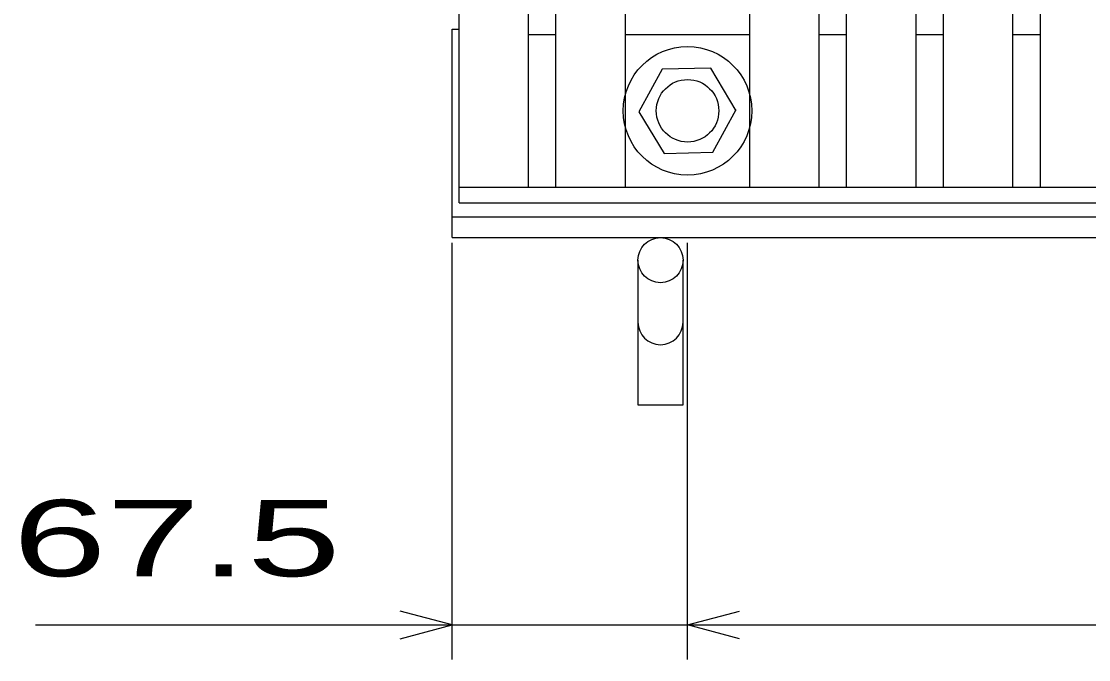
# Model space of a CAD drawing. Units: millimetres, scale not verified. Extents: x -1820 to 1731, y -1282 to 1054.
# Drawn here: x -1474.1 to -1166.7, y -203 to -19.2 of the extents above; entities that cross this region are included whole.
import ezdxf
from ezdxf.enums import TextEntityAlignment as Align

# ---------------------------------------------------------------- set-up
doc = ezdxf.new("R2010")
doc.units = ezdxf.units.MM
doc.header["$LTSCALE"] = 10
for name, color, linetype, lineweight in [('16', 3, 'Continuous', 25), ('19', 6, 'Continuous', 25), ('22', 2, 'Continuous', 25)]:
    doc.layers.add(name, color=color, linetype=linetype, lineweight=lineweight)
doc.styles.add('ベクトル', font='')
doc.styles.get('ベクトル').set_extended_font_data('ベクトル')

msp = doc.modelspace()

# ---------------------------------------------------------------- linework, layer by layer
at = {"layer": '16'}
for p, q in [((-1348, -67), (-1348, 374)), ((-1328, -67), (-1328, 374)), ((-1320.1, -67), (-1320.1, 374)), ((-1300.1, -67), (-1300.1, 374)), ((-1264.3, -67), (-1264.3, 374)), ((-1244.3, -67), (-1244.3, 374)), ((-1236.4, -67), (-1236.4, 374)), ((-1216.4, -67), (-1216.4, 374)), ((-1208.5, -67), (-1208.5, 374)), ((-1188.5, -67), (-1188.5, 374)), ((-1180.6, -67), (-1180.6, 374)), ((-1328, -23), (-1320.1, -23)), ((-1300.1, -23), (-1264.3, -23)), ((-1244.3, -23), (-1236.4, -23)), ((-1216.4, -23), (-1208.5, -23)), ((-1188.5, -23), (-1180.6, -23)), ((-1289.49, -33.05), (-1296.2, -45.34)), ((-1275.5, -32.71), (-1289.49, -33.05)), ((-1268.2, -45), (-1275.5, -32.71)), ((-1296.2, -45.34), (-1288.9, -57.29)), ((-1274.91, -56.95), (-1268.2, -44.66)), ((-1288.9, -57.29), (-1274.91, -56.95)), ((-1348, -67), (-352, -67)), ((-1348, -71.5), (-1348, -67)), ((-1348, -67), (-1328, -67)), ((-1320.1, -67), (-1300.1, -67)), ((-1264.3, -67), (-1244.3, -67)), ((-1236.4, -67), (-1216.4, -67)), ((-1208.5, -67), (-1188.5, -67)), ((-1180.6, -67), (-1160.6, -67)), ((-1348, -71.5), (-352, -71.5))]:
    msp.add_line(p, q, dxfattribs=at)
for radius in [18.5, 9]:
    msp.add_circle((-1282.2, -45), radius, dxfattribs=at)
at = {"layer": '19'}
for p, q in [((-1350, -81.5), (-1350, -21.5)), ((-1350, -21.5), (-1348, -21.5)), ((-1350, -75.5), (-350, -75.5)), ((-1350, -81.5), (-350, -81.5)), ((-1296.5, -88), (-1296.5, -129.62)), ((-1283.5, -129.62), (-1283.5, -88)), ((-1296.5, -129.62), (-1283.5, -129.62))]:
    msp.add_line(p, q, dxfattribs=at)
msp.add_circle((-1290, -88), 6.5, dxfattribs=at)
msp.add_arc((-1290, -105.84), 6.5, 180, 0, dxfattribs=at)
at = {"layer": '22', "color": 4}
for p, q in [((-1350, -203), (-1350, -83)), ((-1282.2, -203), (-1282.2, -83)), ((-1350, -193), (-1365, -189)), ((-1282.2, -193), (-1267.2, -189)), ((-1470, -193), (-1350, -193)), ((-1365, -197), (-1350, -193)), ((-1350, -193), (-1282.2, -193)), ((-1267.2, -197), (-1282.2, -193)), ((-1282.2, -193), (-417.3, -193))]:
    msp.add_line(p, q, dxfattribs=at)

# ---------------------------------------------------------------- texts
at = {"layer": '22', "style": 'ベクトル', "width": 1.65}
msp.add_text(' 67.5 ', height=21.99, dxfattribs=at).set_placement((-1490, -168), align=Align.MIDDLE_LEFT)

doc.saveas('drawing.dxf')
